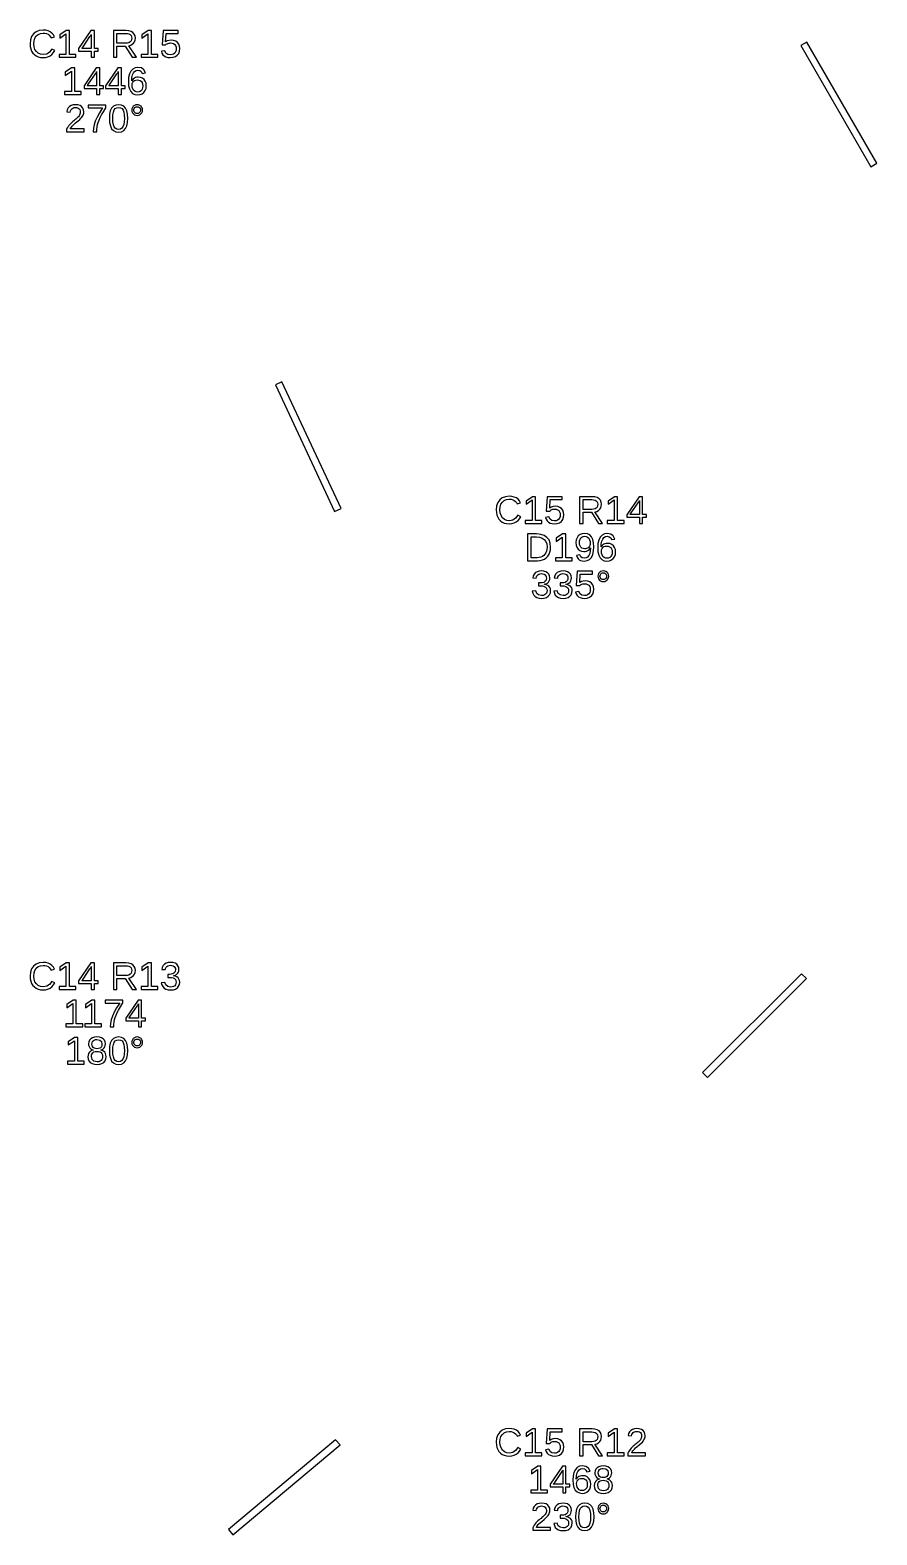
# Model space of a CAD drawing. Extents: x 195 to 2890, y 70 to 1529.
# Drawn here: x 1558 to 1739.7, y 1180.1 to 1503 of the extents above; entities that cross this region are included whole.
import ezdxf

# ---------------------------------------------------------------- set-up
doc = ezdxf.new("R2010")
doc.units = 0
doc.layers.get('0').update_dxf_attribs({"linetype": 'CONTINUOUS'})

msp = doc.modelspace()

# ---------------------------------------------------------------- linework, layer by layer
for points in [[(1561.31, 1497.09), (1561.81, 1497.22), (1562.26, 1497.44), (1562.66, 1497.73), (1562.99, 1498.11), (1563.26, 1498.56), (1562.62, 1498.88), (1562.15, 1498.22), (1561.55, 1497.82), (1560.81, 1497.69), (1560.23, 1497.76), (1559.73, 1497.97), (1559.32, 1498.33), (1559.01, 1498.8), (1558.83, 1499.37), (1558.77, 1500.02), (1558.83, 1500.68), (1559, 1501.24), (1559.3, 1501.7), (1559.7, 1502.04), (1560.19, 1502.25), (1560.78, 1502.32), (1561.16, 1502.29), (1561.51, 1502.2), (1561.83, 1502.05), (1562.09, 1501.85), (1562.31, 1501.59), (1562.47, 1501.29), (1563.2, 1501.53), (1562.97, 1501.96), (1562.67, 1502.31), (1562.3, 1502.59), (1561.86, 1502.79), (1561.35, 1502.91), (1560.77, 1502.95), (1559.96, 1502.86), (1559.28, 1502.6), (1558.72, 1502.17), (1558.31, 1501.59), (1558.06, 1500.87), (1557.98, 1500.02), (1558.02, 1499.44), (1558.13, 1498.91), (1558.31, 1498.44), (1558.56, 1498.03), (1558.89, 1497.68), (1559.27, 1497.41), (1559.72, 1497.21), (1560.22, 1497.09), (1560.77, 1497.05)], [(1567.8, 1497.75), (1566.41, 1497.75), (1566.41, 1502.86), (1565.73, 1502.86), (1564.37, 1501.93), (1564.37, 1501.24), (1565.67, 1502.16), (1565.67, 1497.75), (1564.21, 1497.75), (1564.21, 1497.13), (1567.8, 1497.13)], [(1571.79, 1498.43), (1572.6, 1498.43), (1572.6, 1499.01), (1571.79, 1499.01), (1571.79, 1502.86), (1571.02, 1502.86), (1568.4, 1499), (1568.4, 1498.43), (1571.1, 1498.43), (1571.1, 1497.13), (1571.79, 1497.13)], [(1569.07, 1499.01), (1569.14, 1499.09), (1569.36, 1499.39), (1570.83, 1501.55), (1570.87, 1501.62), (1570.92, 1501.71), (1570.99, 1501.82), (1571.05, 1501.93), (1571.08, 1502), (1571.1, 1502.04), (1571.1, 1499.01)], [(1576.62, 1499.51), (1578.4, 1499.51), (1579.89, 1497.13), (1580.79, 1497.13), (1579.16, 1499.6), (1579.57, 1499.71), (1579.91, 1499.9), (1580.19, 1500.15), (1580.4, 1500.46), (1580.52, 1500.82), (1580.56, 1501.22), (1580.5, 1501.7), (1580.33, 1502.1), (1580.03, 1502.43), (1579.63, 1502.67), (1579.14, 1502.82), (1578.54, 1502.86), (1575.84, 1502.86), (1575.84, 1497.13), (1576.62, 1497.13)], [(1576.62, 1500.13), (1576.62, 1502.24), (1578.46, 1502.24), (1578.85, 1502.21), (1579.18, 1502.13), (1579.44, 1501.98), (1579.63, 1501.78), (1579.74, 1501.52), (1579.78, 1501.22), (1579.74, 1500.9), (1579.63, 1500.63), (1579.44, 1500.41), (1579.19, 1500.25), (1578.87, 1500.16), (1578.49, 1500.13)], [(1585.4, 1497.75), (1584.01, 1497.75), (1584.01, 1502.86), (1583.33, 1502.86), (1581.98, 1501.93), (1581.98, 1501.24), (1583.27, 1502.16), (1583.27, 1497.75), (1581.81, 1497.75), (1581.81, 1497.13), (1585.4, 1497.13)], [(1588.65, 1497.11), (1589.15, 1497.28), (1589.56, 1497.57), (1589.86, 1497.96), (1590.03, 1498.44), (1590.09, 1499), (1590.04, 1499.5), (1589.87, 1499.93), (1589.59, 1500.29), (1589.22, 1500.57), (1588.77, 1500.73), (1588.24, 1500.79), (1587.8, 1500.75), (1587.4, 1500.63), (1587.06, 1500.42), (1587.17, 1502.24), (1589.76, 1502.24), (1589.76, 1502.86), (1586.5, 1502.86), (1586.31, 1499.78), (1587.03, 1499.78), (1587.2, 1499.92), (1587.37, 1500.02), (1587.54, 1500.1), (1587.71, 1500.15), (1587.9, 1500.18), (1588.09, 1500.19), (1588.45, 1500.15), (1588.75, 1500.04), (1589, 1499.86), (1589.18, 1499.61), (1589.3, 1499.32), (1589.33, 1498.98), (1589.3, 1498.6), (1589.19, 1498.27), (1589, 1498), (1588.75, 1497.81), (1588.44, 1497.69), (1588.08, 1497.65), (1587.52, 1497.74), (1587.12, 1498.03), (1586.88, 1498.5), (1586.14, 1498.41), (1586.27, 1498.01), (1586.48, 1497.67), (1586.77, 1497.4), (1587.13, 1497.21), (1587.56, 1497.09), (1588.06, 1497.05)], [(1739.65, 1474.39), (1724.65, 1500.38), (1723.35, 1499.62), (1738.35, 1473.64)], [(1568.96, 1489.75), (1567.56, 1489.75), (1567.56, 1494.86), (1566.89, 1494.86), (1565.53, 1493.93), (1565.53, 1493.24), (1566.83, 1494.16), (1566.83, 1489.75), (1565.37, 1489.75), (1565.37, 1489.13), (1568.96, 1489.13)], [(1572.95, 1490.43), (1573.76, 1490.43), (1573.76, 1491.01), (1572.95, 1491.01), (1572.95, 1494.86), (1572.18, 1494.86), (1569.56, 1491), (1569.56, 1490.43), (1572.26, 1490.43), (1572.26, 1489.13), (1572.95, 1489.13)], [(1577.58, 1490.43), (1578.39, 1490.43), (1578.39, 1491.01), (1577.58, 1491.01), (1577.58, 1494.86), (1576.82, 1494.86), (1574.19, 1491), (1574.19, 1490.43), (1576.89, 1490.43), (1576.89, 1489.13), (1577.58, 1489.13)], [(1581.59, 1489.11), (1582.04, 1489.28), (1582.41, 1489.57), (1582.68, 1489.97), (1582.85, 1490.44), (1582.9, 1491.01), (1582.85, 1491.53), (1582.7, 1491.97), (1582.44, 1492.34), (1582.09, 1492.62), (1581.67, 1492.78), (1581.18, 1492.84), (1580.88, 1492.82), (1580.6, 1492.75), (1580.35, 1492.64), (1580.12, 1492.5), (1579.94, 1492.31), (1579.79, 1492.08), (1579.82, 1492.76), (1579.94, 1493.32), (1580.13, 1493.77), (1580.39, 1494.1), (1580.71, 1494.29), (1581.1, 1494.36), (1581.53, 1494.28), (1581.84, 1494.04), (1582.04, 1493.66), (1582.74, 1493.78), (1582.41, 1494.43), (1581.87, 1494.82), (1581.11, 1494.95), (1580.5, 1494.86), (1580, 1494.6), (1579.59, 1494.15), (1579.29, 1493.54), (1579.12, 1492.78), (1579.06, 1491.87), (1579.11, 1491.02), (1579.29, 1490.32), (1579.57, 1489.77), (1579.96, 1489.37), (1580.46, 1489.13), (1581.05, 1489.05)], [(1570.23, 1491.01), (1570.3, 1491.09), (1570.52, 1491.39), (1571.99, 1493.55), (1572.03, 1493.62), (1572.08, 1493.71), (1572.14, 1493.82), (1572.2, 1493.93), (1572.24, 1494), (1572.26, 1494.04), (1572.26, 1491.01)], [(1574.87, 1491.01), (1574.93, 1491.09), (1575.15, 1491.39), (1576.62, 1493.55), (1576.66, 1493.62), (1576.71, 1493.71), (1576.78, 1493.82), (1576.84, 1493.93), (1576.88, 1494), (1576.89, 1494.04), (1576.89, 1491.01)], [(1580.71, 1489.69), (1580.43, 1489.83), (1580.19, 1490.06), (1580, 1490.37), (1579.9, 1490.73), (1579.86, 1491.15), (1579.89, 1491.47), (1580, 1491.75), (1580.17, 1491.97), (1580.41, 1492.14), (1580.68, 1492.24), (1581, 1492.27), (1581.34, 1492.24), (1581.62, 1492.12), (1581.85, 1491.93), (1582.02, 1491.68), (1582.12, 1491.36), (1582.16, 1490.97), (1582.12, 1490.59), (1582.02, 1490.26), (1581.86, 1490), (1581.63, 1489.8), (1581.35, 1489.68), (1581.03, 1489.64)], [(1569.6, 1481.75), (1566.61, 1481.75), (1566.71, 1481.95), (1566.84, 1482.14), (1567.01, 1482.35), (1567.21, 1482.56), (1567.46, 1482.79), (1567.75, 1483.04), (1568.26, 1483.46), (1568.64, 1483.8), (1568.9, 1484.06), (1569.09, 1484.28), (1569.24, 1484.5), (1569.36, 1484.72), (1569.44, 1484.94), (1569.49, 1485.16), (1569.51, 1485.38), (1569.46, 1485.84), (1569.3, 1486.23), (1569.04, 1486.54), (1568.69, 1486.77), (1568.24, 1486.9), (1567.71, 1486.95), (1567.21, 1486.9), (1566.78, 1486.77), (1566.42, 1486.54), (1566.13, 1486.24), (1565.93, 1485.88), (1565.83, 1485.45), (1566.58, 1485.38), (1566.65, 1485.66), (1566.76, 1485.9), (1566.94, 1486.09), (1567.16, 1486.23), (1567.42, 1486.32), (1567.71, 1486.35), (1568.01, 1486.32), (1568.27, 1486.23), (1568.48, 1486.09), (1568.63, 1485.89), (1568.72, 1485.65), (1568.75, 1485.35), (1568.74, 1485.13), (1568.68, 1484.92), (1568.59, 1484.73), (1568.48, 1484.55), (1568.34, 1484.37), (1568.17, 1484.2), (1567.99, 1484.03), (1567.8, 1483.86), (1567.59, 1483.69), (1567.37, 1483.52), (1567.16, 1483.34), (1566.94, 1483.15), (1566.72, 1482.94), (1566.51, 1482.72), (1566.31, 1482.49), (1566.12, 1482.23), (1565.95, 1481.95), (1565.8, 1481.65), (1565.8, 1481.13), (1569.6, 1481.13)], [(1572.29, 1481.65), (1572.35, 1482.17), (1572.45, 1482.67), (1572.59, 1483.16), (1572.77, 1483.66), (1572.99, 1484.17), (1573.29, 1484.74), (1573.7, 1485.44), (1574.23, 1486.27), (1574.23, 1486.86), (1570.44, 1486.86), (1570.44, 1486.24), (1573.52, 1486.24), (1572.87, 1485.23), (1572.35, 1484.3), (1571.97, 1483.44), (1571.71, 1482.65), (1571.55, 1481.88), (1571.5, 1481.13), (1572.27, 1481.13)], [(1577.56, 1481.13), (1578.06, 1481.39), (1578.45, 1481.81), (1578.73, 1482.39), (1578.9, 1483.12), (1578.96, 1484), (1578.91, 1484.89), (1578.75, 1485.63), (1578.48, 1486.21), (1578.1, 1486.62), (1577.6, 1486.87), (1576.98, 1486.95), (1576.35, 1486.87), (1575.84, 1486.62), (1575.46, 1486.21), (1575.19, 1485.64), (1575.03, 1484.9), (1574.98, 1484), (1575.03, 1483.11), (1575.2, 1482.38), (1575.47, 1481.8), (1575.86, 1481.38), (1576.35, 1481.13), (1576.96, 1481.05)], [(1576.57, 1481.71), (1576.25, 1481.9), (1576.02, 1482.21), (1575.85, 1482.66), (1575.75, 1483.26), (1575.72, 1484), (1575.75, 1484.76), (1575.85, 1485.36), (1576.01, 1485.81), (1576.25, 1486.11), (1576.57, 1486.29), (1576.98, 1486.36), (1577.38, 1486.29), (1577.7, 1486.11), (1577.93, 1485.8), (1578.09, 1485.35), (1578.18, 1484.75), (1578.22, 1484), (1578.18, 1483.27), (1578.08, 1482.68), (1577.91, 1482.23), (1577.68, 1481.91), (1577.36, 1481.71), (1576.97, 1481.65)], [(1581.25, 1484.67), (1581.53, 1484.78), (1581.77, 1484.97), (1581.96, 1485.21), (1582.08, 1485.48), (1582.12, 1485.79), (1582.08, 1486.1), (1581.97, 1486.37), (1581.78, 1486.61), (1581.53, 1486.8), (1581.26, 1486.91), (1580.95, 1486.95), (1580.64, 1486.91), (1580.36, 1486.8), (1580.12, 1486.61), (1579.93, 1486.37), (1579.82, 1486.09), (1579.78, 1485.79), (1579.82, 1485.49), (1579.93, 1485.22), (1580.13, 1484.97), (1580.37, 1484.78), (1580.64, 1484.67), (1580.95, 1484.63)], [(1580.76, 1485.08), (1580.59, 1485.15), (1580.44, 1485.27), (1580.32, 1485.43), (1580.25, 1485.6), (1580.23, 1485.79), (1580.25, 1485.98), (1580.32, 1486.15), (1580.44, 1486.31), (1580.59, 1486.43), (1580.76, 1486.5), (1580.95, 1486.52), (1581.14, 1486.5), (1581.31, 1486.43), (1581.46, 1486.31), (1581.58, 1486.16), (1581.65, 1485.99), (1581.67, 1485.79), (1581.65, 1485.6), (1581.58, 1485.42), (1581.46, 1485.27), (1581.31, 1485.15), (1581.14, 1485.08), (1580.95, 1485.06)], [(1624.68, 1400.32), (1612, 1427.51), (1610.64, 1426.87), (1623.32, 1399.68)], [(1661.31, 1397.09), (1661.81, 1397.22), (1662.26, 1397.44), (1662.66, 1397.73), (1662.99, 1398.11), (1663.26, 1398.56), (1662.62, 1398.88), (1662.15, 1398.22), (1661.55, 1397.82), (1660.81, 1397.69), (1660.23, 1397.76), (1659.73, 1397.97), (1659.32, 1398.33), (1659.01, 1398.8), (1658.83, 1399.37), (1658.77, 1400.02), (1658.83, 1400.68), (1659, 1401.24), (1659.3, 1401.7), (1659.7, 1402.04), (1660.19, 1402.25), (1660.78, 1402.32), (1661.16, 1402.29), (1661.51, 1402.2), (1661.83, 1402.05), (1662.09, 1401.85), (1662.31, 1401.59), (1662.47, 1401.29), (1663.2, 1401.53), (1662.97, 1401.96), (1662.67, 1402.31), (1662.3, 1402.59), (1661.86, 1402.79), (1661.35, 1402.91), (1660.77, 1402.95), (1659.96, 1402.86), (1659.28, 1402.6), (1658.72, 1402.17), (1658.31, 1401.59), (1658.06, 1400.87), (1657.98, 1400.02), (1658.02, 1399.44), (1658.13, 1398.91), (1658.31, 1398.44), (1658.56, 1398.03), (1658.89, 1397.68), (1659.27, 1397.41), (1659.72, 1397.21), (1660.22, 1397.09), (1660.77, 1397.05)], [(1667.8, 1397.75), (1666.41, 1397.75), (1666.41, 1402.86), (1665.73, 1402.86), (1664.37, 1401.93), (1664.37, 1401.24), (1665.67, 1402.16), (1665.67, 1397.75), (1664.21, 1397.75), (1664.21, 1397.13), (1667.8, 1397.13)], [(1671.05, 1397.11), (1671.55, 1397.28), (1671.95, 1397.57), (1672.25, 1397.96), (1672.43, 1398.44), (1672.49, 1399), (1672.44, 1399.5), (1672.27, 1399.93), (1671.99, 1400.29), (1671.62, 1400.57), (1671.17, 1400.73), (1670.64, 1400.79), (1670.19, 1400.75), (1669.8, 1400.63), (1669.46, 1400.42), (1669.57, 1402.24), (1672.16, 1402.24), (1672.16, 1402.86), (1668.9, 1402.86), (1668.71, 1399.78), (1669.42, 1399.78), (1669.6, 1399.92), (1669.77, 1400.02), (1669.94, 1400.1), (1670.11, 1400.15), (1670.3, 1400.18), (1670.49, 1400.19), (1670.84, 1400.15), (1671.15, 1400.04), (1671.4, 1399.86), (1671.58, 1399.61), (1671.69, 1399.32), (1671.73, 1398.98), (1671.69, 1398.6), (1671.58, 1398.27), (1671.4, 1398), (1671.15, 1397.81), (1670.84, 1397.69), (1670.47, 1397.65), (1669.91, 1397.74), (1669.52, 1398.03), (1669.28, 1398.5), (1668.54, 1398.41), (1668.67, 1398.01), (1668.88, 1397.67), (1669.16, 1397.4), (1669.53, 1397.21), (1669.96, 1397.09), (1670.46, 1397.05)], [(1676.62, 1399.51), (1678.4, 1399.51), (1679.89, 1397.13), (1680.79, 1397.13), (1679.16, 1399.6), (1679.57, 1399.71), (1679.91, 1399.9), (1680.19, 1400.15), (1680.4, 1400.46), (1680.52, 1400.82), (1680.56, 1401.22), (1680.5, 1401.7), (1680.33, 1402.1), (1680.03, 1402.43), (1679.63, 1402.67), (1679.14, 1402.82), (1678.54, 1402.86), (1675.84, 1402.86), (1675.84, 1397.13), (1676.62, 1397.13)], [(1676.62, 1400.13), (1676.62, 1402.24), (1678.46, 1402.24), (1678.85, 1402.21), (1679.18, 1402.13), (1679.44, 1401.98), (1679.63, 1401.78), (1679.74, 1401.52), (1679.78, 1401.22), (1679.74, 1400.9), (1679.63, 1400.63), (1679.44, 1400.41), (1679.19, 1400.25), (1678.87, 1400.16), (1678.49, 1400.13)], [(1685.4, 1397.75), (1684.01, 1397.75), (1684.01, 1402.86), (1683.33, 1402.86), (1681.98, 1401.93), (1681.98, 1401.24), (1683.27, 1402.16), (1683.27, 1397.75), (1681.81, 1397.75), (1681.81, 1397.13), (1685.4, 1397.13)], [(1689.39, 1398.43), (1690.2, 1398.43), (1690.2, 1399.01), (1689.39, 1399.01), (1689.39, 1402.86), (1688.63, 1402.86), (1686, 1399), (1686, 1398.43), (1688.7, 1398.43), (1688.7, 1397.13), (1689.39, 1397.13)], [(1686.68, 1399.01), (1686.74, 1399.09), (1686.96, 1399.39), (1688.43, 1401.55), (1688.47, 1401.62), (1688.52, 1401.71), (1688.59, 1401.82), (1688.65, 1401.93), (1688.69, 1402), (1688.7, 1402.04), (1688.7, 1399.01)], [(1667.4, 1389.17), (1667.89, 1389.29), (1668.33, 1389.49), (1668.72, 1389.76), (1669.05, 1390.1), (1669.31, 1390.5), (1669.5, 1390.97), (1669.62, 1391.49), (1669.66, 1392.06), (1669.57, 1392.89), (1669.31, 1393.58), (1668.87, 1394.13), (1668.27, 1394.54), (1667.52, 1394.78), (1666.62, 1394.86), (1664.72, 1394.86), (1664.72, 1389.13), (1666.87, 1389.13)], [(1674.28, 1389.75), (1672.89, 1389.75), (1672.89, 1394.86), (1672.21, 1394.86), (1670.86, 1393.93), (1670.86, 1393.24), (1672.15, 1394.16), (1672.15, 1389.75), (1670.69, 1389.75), (1670.69, 1389.13), (1674.28, 1389.13)], [(1677.47, 1389.14), (1677.98, 1389.4), (1678.39, 1389.84), (1678.69, 1390.45), (1678.87, 1391.21), (1678.93, 1392.11), (1678.88, 1392.98), (1678.71, 1393.69), (1678.44, 1394.24), (1678.06, 1394.64), (1677.58, 1394.87), (1676.99, 1394.95), (1676.43, 1394.89), (1675.97, 1394.72), (1675.59, 1394.44), (1675.31, 1394.05), (1675.14, 1393.58), (1675.08, 1393.02), (1675.13, 1392.48), (1675.29, 1392.01), (1675.55, 1391.62), (1675.89, 1391.32), (1676.3, 1391.15), (1676.78, 1391.09), (1677.09, 1391.11), (1677.38, 1391.19), (1677.65, 1391.31), (1677.89, 1391.47), (1678.07, 1391.67), (1678.21, 1391.9), (1678.16, 1391.23), (1678.04, 1390.67), (1677.85, 1390.23), (1677.58, 1389.9), (1677.26, 1389.71), (1676.87, 1389.64), (1676.43, 1389.72), (1676.11, 1389.96), (1675.9, 1390.36), (1675.2, 1390.25), (1675.34, 1389.86), (1675.54, 1389.56), (1675.78, 1389.33), (1676.08, 1389.18), (1676.44, 1389.08), (1676.86, 1389.05)], [(1682.28, 1389.11), (1682.73, 1389.28), (1683.1, 1389.57), (1683.38, 1389.97), (1683.54, 1390.44), (1683.59, 1391.01), (1683.54, 1391.53), (1683.39, 1391.97), (1683.13, 1392.34), (1682.78, 1392.62), (1682.36, 1392.78), (1681.87, 1392.84), (1681.57, 1392.82), (1681.29, 1392.75), (1681.04, 1392.64), (1680.82, 1392.5), (1680.63, 1392.31), (1680.48, 1392.08), (1680.52, 1392.76), (1680.63, 1393.32), (1680.82, 1393.77), (1681.08, 1394.1), (1681.41, 1394.29), (1681.79, 1394.36), (1682.22, 1394.28), (1682.54, 1394.04), (1682.74, 1393.66), (1683.44, 1393.78), (1683.1, 1394.43), (1682.56, 1394.82), (1681.8, 1394.95), (1681.19, 1394.86), (1680.69, 1394.6), (1680.28, 1394.15), (1679.99, 1393.54), (1679.81, 1392.78), (1679.75, 1391.87), (1679.81, 1391.02), (1679.98, 1390.32), (1680.26, 1389.77), (1680.65, 1389.37), (1681.15, 1389.13), (1681.74, 1389.05)], [(1665.5, 1389.75), (1665.5, 1394.24), (1666.6, 1394.24), (1667.28, 1394.18), (1667.85, 1393.99), (1668.29, 1393.68), (1668.62, 1393.25), (1668.81, 1392.71), (1668.88, 1392.06), (1668.85, 1391.61), (1668.76, 1391.2), (1668.62, 1390.83), (1668.42, 1390.51), (1668.18, 1390.24), (1667.89, 1390.03), (1667.55, 1389.88), (1667.18, 1389.78), (1666.78, 1389.75)], [(1676.63, 1391.71), (1676.36, 1391.83), (1676.13, 1392.03), (1675.96, 1392.3), (1675.86, 1392.63), (1675.83, 1393.02), (1675.86, 1393.4), (1675.96, 1393.73), (1676.13, 1394), (1676.36, 1394.2), (1676.64, 1394.32), (1676.97, 1394.36), (1677.3, 1394.31), (1677.58, 1394.17), (1677.82, 1393.93), (1677.99, 1393.62), (1678.1, 1393.25), (1678.13, 1392.82), (1678.12, 1392.6), (1678.06, 1392.4), (1677.98, 1392.22), (1677.86, 1392.06), (1677.72, 1391.92), (1677.55, 1391.81), (1677.36, 1391.73), (1677.16, 1391.68), (1676.96, 1391.67)], [(1681.4, 1389.69), (1681.12, 1389.83), (1680.88, 1390.06), (1680.7, 1390.37), (1680.59, 1390.73), (1680.55, 1391.15), (1680.59, 1391.47), (1680.69, 1391.75), (1680.87, 1391.97), (1681.1, 1392.14), (1681.37, 1392.24), (1681.69, 1392.27), (1682.03, 1392.24), (1682.31, 1392.12), (1682.54, 1391.93), (1682.71, 1391.68), (1682.82, 1391.36), (1682.85, 1390.97), (1682.82, 1390.59), (1682.72, 1390.26), (1682.55, 1390), (1682.32, 1389.8), (1682.05, 1389.68), (1681.72, 1389.64)], [(1668.28, 1381.1), (1668.76, 1381.24), (1669.15, 1381.49), (1669.43, 1381.82), (1669.59, 1382.23), (1669.65, 1382.71), (1669.61, 1383.06), (1669.49, 1383.36), (1669.29, 1383.63), (1669.02, 1383.83), (1668.69, 1383.98), (1668.29, 1384.06), (1668.29, 1384.07), (1668.65, 1384.18), (1668.95, 1384.33), (1669.18, 1384.54), (1669.35, 1384.79), (1669.46, 1385.09), (1669.49, 1385.43), (1669.44, 1385.87), (1669.28, 1386.25), (1669.01, 1386.55), (1668.65, 1386.77), (1668.2, 1386.91), (1667.67, 1386.95), (1667.18, 1386.91), (1666.75, 1386.77), (1666.38, 1386.56), (1666.09, 1386.26), (1665.9, 1385.89), (1665.8, 1385.46), (1666.53, 1385.4), (1666.59, 1385.68), (1666.71, 1385.91), (1666.88, 1386.1), (1667.1, 1386.24), (1667.36, 1386.32), (1667.66, 1386.35), (1667.99, 1386.32), (1668.26, 1386.23), (1668.47, 1386.08), (1668.62, 1385.88), (1668.71, 1385.64), (1668.74, 1385.35), (1668.7, 1385.07), (1668.59, 1384.83), (1668.41, 1384.63), (1668.16, 1384.48), (1667.84, 1384.4), (1667.47, 1384.37), (1667.07, 1384.37), (1667.07, 1383.73), (1667.49, 1383.73), (1667.91, 1383.7), (1668.25, 1383.61), (1668.53, 1383.47), (1668.73, 1383.27), (1668.85, 1383.03), (1668.89, 1382.74), (1668.85, 1382.41), (1668.75, 1382.14), (1668.57, 1381.93), (1668.34, 1381.78), (1668.05, 1381.69), (1667.71, 1381.66), (1667.08, 1381.77), (1666.66, 1382.11), (1666.46, 1382.67), (1665.7, 1382.6), (1665.81, 1382.13), (1666.02, 1381.75), (1666.32, 1381.44), (1666.7, 1381.22), (1667.16, 1381.09), (1667.71, 1381.05)], [(1672.92, 1381.1), (1673.4, 1381.24), (1673.78, 1381.49), (1674.06, 1381.82), (1674.23, 1382.23), (1674.28, 1382.71), (1674.24, 1383.06), (1674.13, 1383.36), (1673.93, 1383.63), (1673.66, 1383.83), (1673.32, 1383.98), (1672.93, 1384.06), (1672.93, 1384.07), (1673.29, 1384.18), (1673.58, 1384.33), (1673.82, 1384.54), (1673.99, 1384.79), (1674.09, 1385.09), (1674.13, 1385.43), (1674.07, 1385.87), (1673.91, 1386.25), (1673.65, 1386.55), (1673.29, 1386.77), (1672.84, 1386.91), (1672.31, 1386.95), (1671.81, 1386.91), (1671.38, 1386.77), (1671.02, 1386.56), (1670.73, 1386.26), (1670.53, 1385.89), (1670.43, 1385.46), (1671.17, 1385.4), (1671.23, 1385.68), (1671.34, 1385.91), (1671.52, 1386.1), (1671.74, 1386.24), (1672, 1386.32), (1672.3, 1386.35), (1672.63, 1386.32), (1672.89, 1386.23), (1673.1, 1386.08), (1673.25, 1385.88), (1673.34, 1385.64), (1673.37, 1385.35), (1673.34, 1385.07), (1673.23, 1384.83), (1673.04, 1384.63), (1672.79, 1384.48), (1672.48, 1384.4), (1672.11, 1384.37), (1671.71, 1384.37), (1671.71, 1383.73), (1672.12, 1383.73), (1672.54, 1383.7), (1672.89, 1383.61), (1673.16, 1383.47), (1673.36, 1383.27), (1673.48, 1383.03), (1673.52, 1382.74), (1673.49, 1382.41), (1673.38, 1382.14), (1673.21, 1381.93), (1672.97, 1381.78), (1672.68, 1381.69), (1672.34, 1381.66), (1671.71, 1381.77), (1671.29, 1382.11), (1671.09, 1382.67), (1670.33, 1382.6), (1670.45, 1382.13), (1670.65, 1381.75), (1670.95, 1381.44), (1671.34, 1381.22), (1671.8, 1381.09), (1672.34, 1381.05)], [(1677.49, 1381.11), (1677.99, 1381.28), (1678.4, 1381.57), (1678.7, 1381.96), (1678.88, 1382.44), (1678.94, 1383), (1678.88, 1383.5), (1678.71, 1383.93), (1678.43, 1384.29), (1678.06, 1384.57), (1677.61, 1384.73), (1677.08, 1384.79), (1676.64, 1384.75), (1676.24, 1384.63), (1675.9, 1384.42), (1676.01, 1386.24), (1678.6, 1386.24), (1678.6, 1386.86), (1675.34, 1386.86), (1675.15, 1383.78), (1675.87, 1383.78), (1676.04, 1383.92), (1676.21, 1384.02), (1676.38, 1384.1), (1676.56, 1384.15), (1676.74, 1384.18), (1676.93, 1384.19), (1677.29, 1384.15), (1677.59, 1384.04), (1677.84, 1383.86), (1678.03, 1383.61), (1678.14, 1383.32), (1678.17, 1382.98), (1678.14, 1382.6), (1678.03, 1382.27), (1677.84, 1382), (1677.59, 1381.81), (1677.28, 1381.69), (1676.92, 1381.65), (1676.36, 1381.74), (1675.96, 1382.03), (1675.73, 1382.5), (1674.98, 1382.41), (1675.11, 1382.01), (1675.32, 1381.67), (1675.61, 1381.4), (1675.97, 1381.21), (1676.4, 1381.09), (1676.9, 1381.05)], [(1681.25, 1384.67), (1681.53, 1384.78), (1681.77, 1384.97), (1681.96, 1385.21), (1682.08, 1385.48), (1682.12, 1385.79), (1682.08, 1386.1), (1681.97, 1386.37), (1681.78, 1386.61), (1681.53, 1386.8), (1681.26, 1386.91), (1680.95, 1386.95), (1680.64, 1386.91), (1680.36, 1386.8), (1680.12, 1386.61), (1679.93, 1386.37), (1679.82, 1386.09), (1679.78, 1385.79), (1679.82, 1385.49), (1679.93, 1385.22), (1680.13, 1384.97), (1680.37, 1384.78), (1680.64, 1384.67), (1680.95, 1384.63)], [(1680.76, 1385.08), (1680.59, 1385.15), (1680.44, 1385.27), (1680.32, 1385.43), (1680.25, 1385.6), (1680.23, 1385.79), (1680.25, 1385.98), (1680.32, 1386.15), (1680.44, 1386.31), (1680.59, 1386.43), (1680.76, 1386.5), (1680.95, 1386.52), (1681.14, 1386.5), (1681.31, 1386.43), (1681.46, 1386.31), (1681.58, 1386.16), (1681.65, 1385.99), (1681.67, 1385.79), (1681.65, 1385.6), (1681.58, 1385.42), (1681.46, 1385.27), (1681.31, 1385.15), (1681.14, 1385.08), (1680.95, 1385.06)], [(1561.31, 1297.09), (1561.81, 1297.22), (1562.26, 1297.44), (1562.66, 1297.73), (1562.99, 1298.11), (1563.26, 1298.56), (1562.62, 1298.88), (1562.15, 1298.22), (1561.55, 1297.82), (1560.81, 1297.69), (1560.23, 1297.76), (1559.73, 1297.97), (1559.32, 1298.33), (1559.01, 1298.8), (1558.83, 1299.37), (1558.77, 1300.02), (1558.83, 1300.68), (1559, 1301.24), (1559.3, 1301.7), (1559.7, 1302.04), (1560.19, 1302.25), (1560.78, 1302.32), (1561.16, 1302.29), (1561.51, 1302.2), (1561.83, 1302.05), (1562.09, 1301.85), (1562.31, 1301.59), (1562.47, 1301.29), (1563.2, 1301.53), (1562.97, 1301.96), (1562.67, 1302.31), (1562.3, 1302.59), (1561.86, 1302.79), (1561.35, 1302.91), (1560.77, 1302.95), (1559.96, 1302.86), (1559.28, 1302.6), (1558.72, 1302.17), (1558.31, 1301.59), (1558.06, 1300.87), (1557.98, 1300.02), (1558.02, 1299.44), (1558.13, 1298.91), (1558.31, 1298.44), (1558.56, 1298.03), (1558.89, 1297.68), (1559.27, 1297.41), (1559.72, 1297.21), (1560.22, 1297.09), (1560.77, 1297.05)], [(1567.8, 1297.75), (1566.41, 1297.75), (1566.41, 1302.86), (1565.73, 1302.86), (1564.37, 1301.93), (1564.37, 1301.24), (1565.67, 1302.16), (1565.67, 1297.75), (1564.21, 1297.75), (1564.21, 1297.13), (1567.8, 1297.13)], [(1571.79, 1298.43), (1572.6, 1298.43), (1572.6, 1299.01), (1571.79, 1299.01), (1571.79, 1302.86), (1571.02, 1302.86), (1568.4, 1299), (1568.4, 1298.43), (1571.1, 1298.43), (1571.1, 1297.13), (1571.79, 1297.13)], [(1569.07, 1299.01), (1569.14, 1299.09), (1569.36, 1299.39), (1570.83, 1301.55), (1570.87, 1301.62), (1570.92, 1301.71), (1570.99, 1301.82), (1571.05, 1301.93), (1571.08, 1302), (1571.1, 1302.04), (1571.1, 1299.01)], [(1576.62, 1299.51), (1578.4, 1299.51), (1579.89, 1297.13), (1580.79, 1297.13), (1579.16, 1299.6), (1579.57, 1299.71), (1579.91, 1299.9), (1580.19, 1300.15), (1580.4, 1300.46), (1580.52, 1300.82), (1580.56, 1301.22), (1580.5, 1301.7), (1580.33, 1302.1), (1580.03, 1302.43), (1579.63, 1302.67), (1579.14, 1302.82), (1578.54, 1302.86), (1575.84, 1302.86), (1575.84, 1297.13), (1576.62, 1297.13)], [(1576.62, 1300.13), (1576.62, 1302.24), (1578.46, 1302.24), (1578.85, 1302.21), (1579.18, 1302.13), (1579.44, 1301.98), (1579.63, 1301.78), (1579.74, 1301.52), (1579.78, 1301.22), (1579.74, 1300.9), (1579.63, 1300.63), (1579.44, 1300.41), (1579.19, 1300.25), (1578.87, 1300.16), (1578.49, 1300.13)], [(1585.4, 1297.75), (1584.01, 1297.75), (1584.01, 1302.86), (1583.33, 1302.86), (1581.98, 1301.93), (1581.98, 1301.24), (1583.27, 1302.16), (1583.27, 1297.75), (1581.81, 1297.75), (1581.81, 1297.13), (1585.4, 1297.13)], [(1588.71, 1297.1), (1589.19, 1297.24), (1589.57, 1297.49), (1589.85, 1297.82), (1590.02, 1298.23), (1590.08, 1298.71), (1590.04, 1299.06), (1589.92, 1299.36), (1589.72, 1299.63), (1589.45, 1299.83), (1589.12, 1299.98), (1588.72, 1300.06), (1588.72, 1300.07), (1589.08, 1300.18), (1589.38, 1300.33), (1589.61, 1300.54), (1589.78, 1300.79), (1589.89, 1301.09), (1589.92, 1301.43), (1589.87, 1301.87), (1589.71, 1302.25), (1589.44, 1302.55), (1589.08, 1302.77), (1588.63, 1302.91), (1588.1, 1302.95), (1587.61, 1302.91), (1587.18, 1302.77), (1586.81, 1302.56), (1586.52, 1302.26), (1586.33, 1301.89), (1586.23, 1301.46), (1586.96, 1301.4), (1587.02, 1301.68), (1587.14, 1301.91), (1587.31, 1302.1), (1587.53, 1302.24), (1587.79, 1302.32), (1588.09, 1302.35), (1588.42, 1302.32), (1588.69, 1302.23), (1588.9, 1302.08), (1589.05, 1301.88), (1589.14, 1301.64), (1589.17, 1301.35), (1589.13, 1301.07), (1589.02, 1300.83), (1588.84, 1300.63), (1588.58, 1300.48), (1588.27, 1300.4), (1587.9, 1300.37), (1587.5, 1300.37), (1587.5, 1299.73), (1587.92, 1299.73), (1588.34, 1299.7), (1588.68, 1299.61), (1588.96, 1299.47), (1589.16, 1299.27), (1589.28, 1299.03), (1589.32, 1298.74), (1589.28, 1298.41), (1589.18, 1298.14), (1589, 1297.93), (1588.77, 1297.78), (1588.48, 1297.69), (1588.13, 1297.66), (1587.5, 1297.77), (1587.09, 1298.11), (1586.88, 1298.67), (1586.13, 1298.6), (1586.24, 1298.13), (1586.45, 1297.75), (1586.74, 1297.44), (1587.13, 1297.22), (1587.59, 1297.09), (1588.13, 1297.05)], [(1724.53, 1299.47), (1723.47, 1300.53), (1702.26, 1279.32), (1703.32, 1278.26)], [(1569.27, 1289.76), (1567.87, 1289.76), (1567.87, 1294.87), (1567.2, 1294.87), (1565.84, 1293.93), (1565.84, 1293.24), (1567.14, 1294.17), (1567.14, 1289.76), (1565.67, 1289.76), (1565.67, 1289.13), (1569.27, 1289.13)], [(1573.28, 1289.76), (1571.89, 1289.76), (1571.89, 1294.87), (1571.21, 1294.87), (1569.86, 1293.93), (1569.86, 1293.24), (1571.15, 1294.17), (1571.15, 1289.76), (1569.69, 1289.76), (1569.69, 1289.13), (1573.28, 1289.13)], [(1575.96, 1289.66), (1576.02, 1290.17), (1576.12, 1290.67), (1576.26, 1291.16), (1576.44, 1291.66), (1576.67, 1292.17), (1576.96, 1292.74), (1577.38, 1293.44), (1577.91, 1294.27), (1577.91, 1294.87), (1574.12, 1294.87), (1574.12, 1294.24), (1577.2, 1294.24), (1576.54, 1293.23), (1576.02, 1292.3), (1575.64, 1291.45), (1575.38, 1290.65), (1575.23, 1289.88), (1575.18, 1289.13), (1575.94, 1289.13)], [(1581.91, 1290.43), (1582.72, 1290.43), (1582.72, 1291.01), (1581.91, 1291.01), (1581.91, 1294.87), (1581.14, 1294.87), (1578.52, 1291), (1578.52, 1290.43), (1581.22, 1290.43), (1581.22, 1289.13), (1581.91, 1289.13)], [(1579.19, 1291.01), (1579.26, 1291.09), (1579.48, 1291.39), (1580.95, 1293.56), (1580.99, 1293.62), (1581.04, 1293.71), (1581.1, 1293.82), (1581.16, 1293.93), (1581.2, 1294.01), (1581.22, 1294.04), (1581.22, 1291.01)], [(1569.61, 1281.75), (1568.21, 1281.75), (1568.21, 1286.86), (1567.54, 1286.86), (1566.18, 1285.93), (1566.18, 1285.24), (1567.48, 1286.16), (1567.48, 1281.75), (1566.02, 1281.75), (1566.02, 1281.13), (1569.61, 1281.13)], [(1572.92, 1281.1), (1573.4, 1281.25), (1573.78, 1281.49), (1574.06, 1281.83), (1574.23, 1282.24), (1574.29, 1282.73), (1574.25, 1283.09), (1574.15, 1283.4), (1573.98, 1283.67), (1573.75, 1283.89), (1573.47, 1284.05), (1573.13, 1284.14), (1573.13, 1284.15), (1573.42, 1284.25), (1573.67, 1284.4), (1573.87, 1284.61), (1574.03, 1284.87), (1574.12, 1285.16), (1574.15, 1285.47), (1574.09, 1285.89), (1573.93, 1286.25), (1573.66, 1286.55), (1573.29, 1286.77), (1572.84, 1286.91), (1572.32, 1286.95), (1571.81, 1286.9), (1571.37, 1286.77), (1571, 1286.54), (1570.73, 1286.24), (1570.57, 1285.89), (1570.51, 1285.48), (1570.54, 1285.17), (1570.63, 1284.88), (1570.78, 1284.62), (1570.99, 1284.41), (1571.23, 1284.25), (1571.52, 1284.15), (1571.52, 1284.13), (1571.21, 1284.04), (1570.93, 1283.89), (1570.7, 1283.67), (1570.52, 1283.39), (1570.41, 1283.08), (1570.38, 1282.72), (1570.44, 1282.23), (1570.61, 1281.82), (1570.9, 1281.49), (1571.29, 1281.24), (1571.77, 1281.1), (1572.34, 1281.05)], [(1572.01, 1284.45), (1571.75, 1284.54), (1571.54, 1284.68), (1571.39, 1284.88), (1571.29, 1285.13), (1571.26, 1285.43), (1571.29, 1285.73), (1571.38, 1285.97), (1571.53, 1286.16), (1571.74, 1286.3), (1572, 1286.38), (1572.32, 1286.4), (1572.91, 1286.3), (1573.27, 1285.97), (1573.39, 1285.43), (1573.36, 1285.11), (1573.27, 1284.85), (1573.11, 1284.66), (1572.91, 1284.53), (1572.64, 1284.45), (1572.33, 1284.42)], [(1577.56, 1281.13), (1578.06, 1281.39), (1578.45, 1281.81), (1578.73, 1282.39), (1578.9, 1283.12), (1578.96, 1284), (1578.91, 1284.89), (1578.75, 1285.63), (1578.48, 1286.21), (1578.1, 1286.62), (1577.6, 1286.87), (1576.98, 1286.95), (1576.35, 1286.87), (1575.84, 1286.62), (1575.46, 1286.21), (1575.19, 1285.64), (1575.03, 1284.9), (1574.98, 1284), (1575.03, 1283.11), (1575.2, 1282.38), (1575.47, 1281.8), (1575.86, 1281.38), (1576.35, 1281.13), (1576.96, 1281.05)], [(1576.57, 1281.71), (1576.25, 1281.9), (1576.02, 1282.21), (1575.85, 1282.66), (1575.75, 1283.26), (1575.72, 1284), (1575.75, 1284.76), (1575.85, 1285.36), (1576.01, 1285.81), (1576.25, 1286.11), (1576.57, 1286.29), (1576.98, 1286.36), (1577.38, 1286.29), (1577.7, 1286.11), (1577.93, 1285.8), (1578.09, 1285.35), (1578.18, 1284.75), (1578.22, 1284), (1578.18, 1283.27), (1578.08, 1282.68), (1577.91, 1282.23), (1577.68, 1281.91), (1577.36, 1281.71), (1576.97, 1281.65)], [(1581.25, 1284.67), (1581.53, 1284.78), (1581.77, 1284.97), (1581.96, 1285.21), (1582.08, 1285.48), (1582.12, 1285.79), (1582.08, 1286.1), (1581.97, 1286.37), (1581.78, 1286.61), (1581.53, 1286.8), (1581.26, 1286.91), (1580.95, 1286.95), (1580.64, 1286.91), (1580.36, 1286.8), (1580.12, 1286.61), (1579.93, 1286.37), (1579.82, 1286.09), (1579.78, 1285.79), (1579.82, 1285.49), (1579.93, 1285.22), (1580.13, 1284.97), (1580.37, 1284.78), (1580.64, 1284.67), (1580.95, 1284.63)], [(1580.76, 1285.08), (1580.59, 1285.15), (1580.44, 1285.27), (1580.32, 1285.43), (1580.25, 1285.6), (1580.23, 1285.79), (1580.25, 1285.98), (1580.32, 1286.15), (1580.44, 1286.31), (1580.59, 1286.43), (1580.76, 1286.5), (1580.95, 1286.52), (1581.14, 1286.5), (1581.31, 1286.43), (1581.46, 1286.31), (1581.58, 1286.16), (1581.65, 1285.99), (1581.67, 1285.79), (1581.65, 1285.6), (1581.58, 1285.42), (1581.46, 1285.27), (1581.31, 1285.15), (1581.14, 1285.08), (1580.95, 1285.06)], [(1571.67, 1281.73), (1571.27, 1282.13), (1571.14, 1282.78), (1571.17, 1283.1), (1571.27, 1283.36), (1571.45, 1283.58), (1571.68, 1283.74), (1571.97, 1283.84), (1572.32, 1283.87), (1572.67, 1283.84), (1572.97, 1283.75), (1573.21, 1283.6), (1573.39, 1283.39), (1573.49, 1283.13), (1573.53, 1282.8), (1573.5, 1282.42), (1573.4, 1282.12), (1573.23, 1281.89), (1573.01, 1281.73), (1572.71, 1281.63), (1572.34, 1281.6)], [(1661.31, 1197.09), (1661.81, 1197.22), (1662.26, 1197.44), (1662.66, 1197.73), (1662.99, 1198.11), (1663.26, 1198.56), (1662.62, 1198.88), (1662.15, 1198.22), (1661.55, 1197.82), (1660.81, 1197.69), (1660.23, 1197.76), (1659.73, 1197.97), (1659.32, 1198.33), (1659.01, 1198.8), (1658.83, 1199.37), (1658.77, 1200.02), (1658.83, 1200.68), (1659, 1201.24), (1659.3, 1201.7), (1659.7, 1202.04), (1660.19, 1202.25), (1660.78, 1202.32), (1661.16, 1202.29), (1661.51, 1202.2), (1661.83, 1202.05), (1662.09, 1201.85), (1662.31, 1201.59), (1662.47, 1201.29), (1663.2, 1201.53), (1662.97, 1201.96), (1662.67, 1202.31), (1662.3, 1202.59), (1661.86, 1202.79), (1661.35, 1202.91), (1660.77, 1202.95), (1659.96, 1202.86), (1659.28, 1202.6), (1658.72, 1202.17), (1658.31, 1201.59), (1658.06, 1200.87), (1657.98, 1200.02), (1658.02, 1199.44), (1658.13, 1198.91), (1658.31, 1198.44), (1658.56, 1198.03), (1658.89, 1197.68), (1659.27, 1197.41), (1659.72, 1197.21), (1660.22, 1197.09), (1660.77, 1197.05)], [(1667.8, 1197.75), (1666.41, 1197.75), (1666.41, 1202.86), (1665.73, 1202.86), (1664.37, 1201.93), (1664.37, 1201.24), (1665.67, 1202.16), (1665.67, 1197.75), (1664.21, 1197.75), (1664.21, 1197.13), (1667.8, 1197.13)], [(1671.05, 1197.11), (1671.55, 1197.28), (1671.95, 1197.57), (1672.25, 1197.96), (1672.43, 1198.44), (1672.49, 1199), (1672.44, 1199.5), (1672.27, 1199.93), (1671.99, 1200.29), (1671.62, 1200.57), (1671.17, 1200.73), (1670.64, 1200.79), (1670.19, 1200.75), (1669.8, 1200.63), (1669.46, 1200.42), (1669.57, 1202.24), (1672.16, 1202.24), (1672.16, 1202.86), (1668.9, 1202.86), (1668.71, 1199.78), (1669.42, 1199.78), (1669.6, 1199.92), (1669.77, 1200.02), (1669.94, 1200.1), (1670.11, 1200.15), (1670.3, 1200.18), (1670.49, 1200.19), (1670.84, 1200.15), (1671.15, 1200.04), (1671.4, 1199.86), (1671.58, 1199.61), (1671.69, 1199.32), (1671.73, 1198.98), (1671.69, 1198.6), (1671.58, 1198.27), (1671.4, 1198), (1671.15, 1197.81), (1670.84, 1197.69), (1670.47, 1197.65), (1669.91, 1197.74), (1669.52, 1198.03), (1669.28, 1198.5), (1668.54, 1198.41), (1668.67, 1198.01), (1668.88, 1197.67), (1669.16, 1197.4), (1669.53, 1197.21), (1669.96, 1197.09), (1670.46, 1197.05)], [(1676.62, 1199.51), (1678.4, 1199.51), (1679.89, 1197.13), (1680.79, 1197.13), (1679.16, 1199.6), (1679.57, 1199.71), (1679.91, 1199.9), (1680.19, 1200.15), (1680.4, 1200.46), (1680.52, 1200.82), (1680.56, 1201.22), (1680.5, 1201.7), (1680.33, 1202.1), (1680.03, 1202.43), (1679.63, 1202.67), (1679.14, 1202.82), (1678.54, 1202.86), (1675.84, 1202.86), (1675.84, 1197.13), (1676.62, 1197.13)], [(1676.62, 1200.13), (1676.62, 1202.24), (1678.46, 1202.24), (1678.85, 1202.21), (1679.18, 1202.13), (1679.44, 1201.98), (1679.63, 1201.78), (1679.74, 1201.52), (1679.78, 1201.22), (1679.74, 1200.9), (1679.63, 1200.63), (1679.44, 1200.41), (1679.19, 1200.25), (1678.87, 1200.16), (1678.49, 1200.13)], [(1685.4, 1197.75), (1684.01, 1197.75), (1684.01, 1202.86), (1683.33, 1202.86), (1681.98, 1201.93), (1681.98, 1201.24), (1683.27, 1202.16), (1683.27, 1197.75), (1681.81, 1197.75), (1681.81, 1197.13), (1685.4, 1197.13)], [(1690.03, 1197.75), (1687.04, 1197.75), (1687.13, 1197.95), (1687.27, 1198.14), (1687.43, 1198.35), (1687.64, 1198.56), (1687.89, 1198.79), (1688.18, 1199.04), (1688.68, 1199.46), (1689.07, 1199.8), (1689.33, 1200.06), (1689.51, 1200.28), (1689.67, 1200.5), (1689.78, 1200.72), (1689.87, 1200.94), (1689.92, 1201.16), (1689.94, 1201.38), (1689.88, 1201.84), (1689.73, 1202.23), (1689.47, 1202.54), (1689.12, 1202.77), (1688.67, 1202.9), (1688.14, 1202.95), (1687.64, 1202.9), (1687.21, 1202.77), (1686.85, 1202.54), (1686.56, 1202.24), (1686.36, 1201.88), (1686.26, 1201.45), (1687.01, 1201.38), (1687.07, 1201.66), (1687.19, 1201.9), (1687.37, 1202.09), (1687.59, 1202.23), (1687.84, 1202.32), (1688.14, 1202.35), (1688.44, 1202.32), (1688.7, 1202.23), (1688.91, 1202.09), (1689.06, 1201.89), (1689.15, 1201.65), (1689.18, 1201.35), (1689.17, 1201.13), (1689.11, 1200.92), (1689.02, 1200.73), (1688.9, 1200.55), (1688.76, 1200.37), (1688.6, 1200.2), (1688.42, 1200.03), (1688.23, 1199.86), (1688.02, 1199.69), (1687.8, 1199.52), (1687.58, 1199.34), (1687.36, 1199.15), (1687.15, 1198.94), (1686.94, 1198.72), (1686.74, 1198.49), (1686.55, 1198.23), (1686.38, 1197.95), (1686.23, 1197.65), (1686.23, 1197.13), (1690.03, 1197.13)], [(1624.48, 1199.43), (1623.52, 1200.57), (1600.54, 1181.29), (1601.5, 1180.14)], [(1668.96, 1189.75), (1667.56, 1189.75), (1667.56, 1194.86), (1666.89, 1194.86), (1665.53, 1193.93), (1665.53, 1193.24), (1666.83, 1194.16), (1666.83, 1189.75), (1665.37, 1189.75), (1665.37, 1189.13), (1668.96, 1189.13)], [(1672.95, 1190.43), (1673.76, 1190.43), (1673.76, 1191.01), (1672.95, 1191.01), (1672.95, 1194.86), (1672.18, 1194.86), (1669.56, 1191), (1669.56, 1190.43), (1672.26, 1190.43), (1672.26, 1189.13), (1672.95, 1189.13)], [(1676.95, 1189.11), (1677.41, 1189.28), (1677.78, 1189.57), (1678.05, 1189.97), (1678.21, 1190.44), (1678.27, 1191.01), (1678.22, 1191.53), (1678.06, 1191.97), (1677.8, 1192.34), (1677.46, 1192.62), (1677.04, 1192.78), (1676.54, 1192.84), (1676.24, 1192.82), (1675.97, 1192.75), (1675.71, 1192.64), (1675.49, 1192.5), (1675.3, 1192.31), (1675.15, 1192.08), (1675.19, 1192.76), (1675.3, 1193.32), (1675.5, 1193.77), (1675.76, 1194.1), (1676.08, 1194.29), (1676.47, 1194.36), (1676.89, 1194.28), (1677.21, 1194.04), (1677.41, 1193.66), (1678.11, 1193.78), (1677.78, 1194.43), (1677.23, 1194.82), (1676.47, 1194.95), (1675.87, 1194.86), (1675.36, 1194.6), (1674.96, 1194.15), (1674.66, 1193.54), (1674.48, 1192.78), (1674.42, 1191.87), (1674.48, 1191.02), (1674.65, 1190.32), (1674.94, 1189.77), (1675.33, 1189.37), (1675.82, 1189.13), (1676.42, 1189.05)], [(1681.53, 1189.1), (1682.02, 1189.25), (1682.4, 1189.49), (1682.68, 1189.83), (1682.85, 1190.24), (1682.91, 1190.73), (1682.87, 1191.09), (1682.77, 1191.4), (1682.6, 1191.67), (1682.37, 1191.89), (1682.09, 1192.05), (1681.75, 1192.14), (1681.75, 1192.15), (1682.04, 1192.25), (1682.29, 1192.4), (1682.49, 1192.61), (1682.64, 1192.87), (1682.73, 1193.16), (1682.76, 1193.47), (1682.71, 1193.89), (1682.55, 1194.25), (1682.27, 1194.55), (1681.91, 1194.77), (1681.46, 1194.91), (1680.94, 1194.95), (1680.42, 1194.9), (1679.99, 1194.77), (1679.62, 1194.54), (1679.35, 1194.24), (1679.19, 1193.89), (1679.13, 1193.48), (1679.16, 1193.17), (1679.25, 1192.88), (1679.4, 1192.62), (1679.6, 1192.41), (1679.85, 1192.25), (1680.14, 1192.15), (1680.14, 1192.13), (1679.83, 1192.04), (1679.55, 1191.89), (1679.32, 1191.67), (1679.14, 1191.39), (1679.03, 1191.08), (1679, 1190.72), (1679.05, 1190.23), (1679.23, 1189.82), (1679.52, 1189.49), (1679.91, 1189.24), (1680.39, 1189.1), (1680.95, 1189.05)], [(1680.63, 1192.45), (1680.37, 1192.54), (1680.16, 1192.68), (1680, 1192.88), (1679.91, 1193.13), (1679.88, 1193.43), (1679.91, 1193.73), (1680, 1193.97), (1680.15, 1194.16), (1680.36, 1194.3), (1680.62, 1194.38), (1680.94, 1194.4), (1681.53, 1194.3), (1681.89, 1193.97), (1682, 1193.43), (1681.97, 1193.11), (1681.88, 1192.85), (1681.73, 1192.66), (1681.53, 1192.53), (1681.26, 1192.45), (1680.95, 1192.42)], [(1670.23, 1191.01), (1670.3, 1191.09), (1670.52, 1191.39), (1671.99, 1193.55), (1672.03, 1193.62), (1672.08, 1193.71), (1672.14, 1193.82), (1672.2, 1193.93), (1672.24, 1194), (1672.26, 1194.04), (1672.26, 1191.01)], [(1676.07, 1189.69), (1675.79, 1189.83), (1675.55, 1190.06), (1675.37, 1190.37), (1675.26, 1190.73), (1675.22, 1191.15), (1675.26, 1191.47), (1675.36, 1191.75), (1675.54, 1191.97), (1675.77, 1192.14), (1676.05, 1192.24), (1676.37, 1192.27), (1676.7, 1192.24), (1676.99, 1192.12), (1677.22, 1191.93), (1677.39, 1191.68), (1677.49, 1191.36), (1677.52, 1190.97), (1677.49, 1190.59), (1677.39, 1190.26), (1677.22, 1190), (1677, 1189.8), (1676.72, 1189.68), (1676.39, 1189.64)], [(1680.29, 1189.73), (1679.89, 1190.13), (1679.75, 1190.78), (1679.79, 1191.1), (1679.89, 1191.36), (1680.07, 1191.58), (1680.3, 1191.74), (1680.59, 1191.84), (1680.94, 1191.87), (1681.29, 1191.84), (1681.59, 1191.75), (1681.83, 1191.6), (1682, 1191.39), (1682.11, 1191.13), (1682.15, 1190.8), (1682.11, 1190.42), (1682.02, 1190.12), (1681.85, 1189.89), (1681.62, 1189.73), (1681.33, 1189.63), (1680.96, 1189.6)], [(1669.6, 1181.75), (1666.61, 1181.75), (1666.71, 1181.95), (1666.84, 1182.14), (1667.01, 1182.35), (1667.21, 1182.56), (1667.46, 1182.79), (1667.75, 1183.04), (1668.26, 1183.46), (1668.64, 1183.8), (1668.9, 1184.06), (1669.09, 1184.28), (1669.24, 1184.5), (1669.36, 1184.72), (1669.44, 1184.94), (1669.49, 1185.16), (1669.51, 1185.38), (1669.46, 1185.84), (1669.3, 1186.23), (1669.04, 1186.54), (1668.69, 1186.77), (1668.24, 1186.9), (1667.71, 1186.95), (1667.21, 1186.9), (1666.78, 1186.77), (1666.42, 1186.54), (1666.13, 1186.24), (1665.93, 1185.88), (1665.83, 1185.45), (1666.58, 1185.38), (1666.65, 1185.66), (1666.76, 1185.9), (1666.94, 1186.09), (1667.16, 1186.23), (1667.42, 1186.32), (1667.71, 1186.35), (1668.01, 1186.32), (1668.27, 1186.23), (1668.48, 1186.09), (1668.63, 1185.89), (1668.72, 1185.65), (1668.75, 1185.35), (1668.74, 1185.13), (1668.68, 1184.92), (1668.59, 1184.73), (1668.48, 1184.55), (1668.34, 1184.37), (1668.17, 1184.2), (1667.99, 1184.03), (1667.8, 1183.86), (1667.59, 1183.69), (1667.37, 1183.52), (1667.16, 1183.34), (1666.94, 1183.15), (1666.72, 1182.94), (1666.51, 1182.72), (1666.31, 1182.49), (1666.12, 1182.23), (1665.95, 1181.95), (1665.8, 1181.65), (1665.8, 1181.13), (1669.6, 1181.13)], [(1672.92, 1181.1), (1673.4, 1181.24), (1673.78, 1181.49), (1674.06, 1181.82), (1674.23, 1182.23), (1674.28, 1182.71), (1674.24, 1183.06), (1674.13, 1183.36), (1673.93, 1183.63), (1673.66, 1183.83), (1673.32, 1183.98), (1672.93, 1184.06), (1672.93, 1184.07), (1673.29, 1184.18), (1673.58, 1184.33), (1673.82, 1184.54), (1673.99, 1184.79), (1674.09, 1185.09), (1674.13, 1185.43), (1674.07, 1185.87), (1673.91, 1186.25), (1673.65, 1186.55), (1673.29, 1186.77), (1672.84, 1186.91), (1672.31, 1186.95), (1671.81, 1186.91), (1671.38, 1186.77), (1671.02, 1186.56), (1670.73, 1186.26), (1670.53, 1185.89), (1670.43, 1185.46), (1671.17, 1185.4), (1671.23, 1185.68), (1671.34, 1185.91), (1671.52, 1186.1), (1671.74, 1186.24), (1672, 1186.32), (1672.3, 1186.35), (1672.63, 1186.32), (1672.89, 1186.23), (1673.1, 1186.08), (1673.25, 1185.88), (1673.34, 1185.64), (1673.37, 1185.35), (1673.34, 1185.07), (1673.23, 1184.83), (1673.04, 1184.63), (1672.79, 1184.48), (1672.48, 1184.4), (1672.11, 1184.37), (1671.71, 1184.37), (1671.71, 1183.73), (1672.12, 1183.73), (1672.54, 1183.7), (1672.89, 1183.61), (1673.16, 1183.47), (1673.36, 1183.27), (1673.48, 1183.03), (1673.52, 1182.74), (1673.49, 1182.41), (1673.38, 1182.14), (1673.21, 1181.93), (1672.97, 1181.78), (1672.68, 1181.69), (1672.34, 1181.66), (1671.71, 1181.77), (1671.29, 1182.11), (1671.09, 1182.67), (1670.33, 1182.6), (1670.45, 1182.13), (1670.65, 1181.75), (1670.95, 1181.44), (1671.34, 1181.22), (1671.8, 1181.09), (1672.34, 1181.05)], [(1677.56, 1181.13), (1678.06, 1181.39), (1678.45, 1181.81), (1678.73, 1182.39), (1678.9, 1183.12), (1678.96, 1184), (1678.91, 1184.89), (1678.75, 1185.63), (1678.48, 1186.21), (1678.1, 1186.62), (1677.6, 1186.87), (1676.98, 1186.95), (1676.35, 1186.87), (1675.84, 1186.62), (1675.46, 1186.21), (1675.19, 1185.64), (1675.03, 1184.9), (1674.98, 1184), (1675.03, 1183.11), (1675.2, 1182.38), (1675.47, 1181.8), (1675.86, 1181.38), (1676.35, 1181.13), (1676.96, 1181.05)], [(1676.57, 1181.71), (1676.25, 1181.9), (1676.02, 1182.21), (1675.85, 1182.66), (1675.75, 1183.26), (1675.72, 1184), (1675.75, 1184.76), (1675.85, 1185.36), (1676.01, 1185.81), (1676.25, 1186.11), (1676.57, 1186.29), (1676.98, 1186.36), (1677.38, 1186.29), (1677.7, 1186.11), (1677.93, 1185.8), (1678.09, 1185.35), (1678.18, 1184.75), (1678.22, 1184), (1678.18, 1183.27), (1678.08, 1182.68), (1677.91, 1182.23), (1677.68, 1181.91), (1677.36, 1181.71), (1676.97, 1181.65)], [(1681.25, 1184.67), (1681.53, 1184.78), (1681.77, 1184.97), (1681.96, 1185.21), (1682.08, 1185.48), (1682.12, 1185.79), (1682.08, 1186.1), (1681.97, 1186.37), (1681.78, 1186.61), (1681.53, 1186.8), (1681.26, 1186.91), (1680.95, 1186.95), (1680.64, 1186.91), (1680.36, 1186.8), (1680.12, 1186.61), (1679.93, 1186.37), (1679.82, 1186.09), (1679.78, 1185.79), (1679.82, 1185.49), (1679.93, 1185.22), (1680.13, 1184.97), (1680.37, 1184.78), (1680.64, 1184.67), (1680.95, 1184.63)], [(1680.76, 1185.08), (1680.59, 1185.15), (1680.44, 1185.27), (1680.32, 1185.43), (1680.25, 1185.6), (1680.23, 1185.79), (1680.25, 1185.98), (1680.32, 1186.15), (1680.44, 1186.31), (1680.59, 1186.43), (1680.76, 1186.5), (1680.95, 1186.52), (1681.14, 1186.5), (1681.31, 1186.43), (1681.46, 1186.31), (1681.58, 1186.16), (1681.65, 1185.99), (1681.67, 1185.79), (1681.65, 1185.6), (1681.58, 1185.42), (1681.46, 1185.27), (1681.31, 1185.15), (1681.14, 1185.08), (1680.95, 1185.06)]]:
    msp.add_lwpolyline(points, close=True)

doc.saveas('drawing.dxf')
